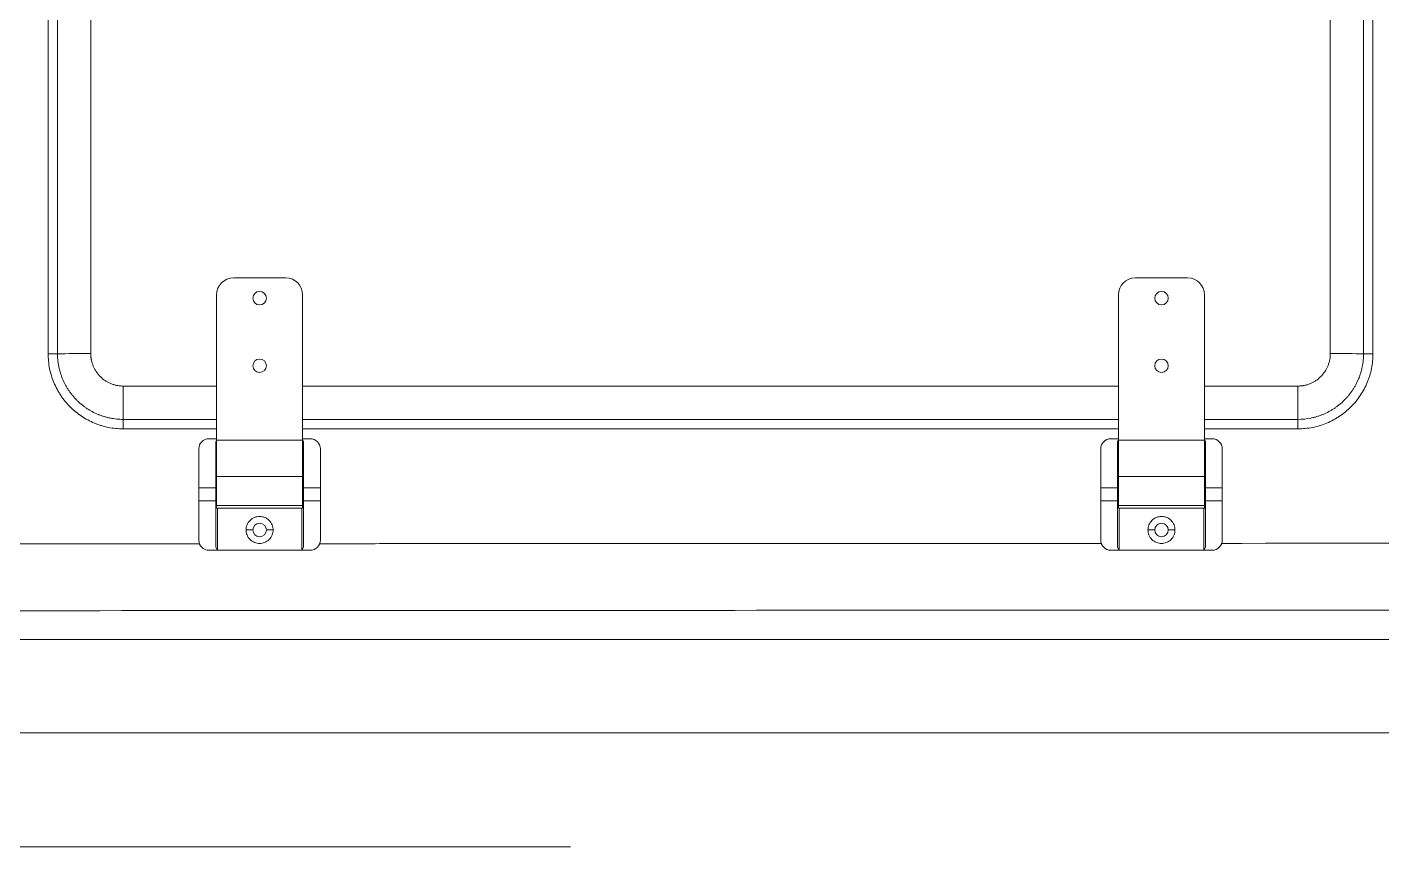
# Model space of a CAD drawing. Header units: millimetres. Extents: x 744 to 5705, y 930 to 4879.
# Drawn here: x 2400 to 2801.2, y 1896.1 to 2138.7 of the extents above; entities that cross this region are included whole.
import ezdxf

# ---------------------------------------------------------------- set-up
doc = ezdxf.new("R2010")
doc.units = ezdxf.units.MM
doc.header["$MEASUREMENT"] = 0

msp = doc.modelspace()

# ---------------------------------------------------------------- linework, layer by layer
at = {"color": 7, "linetype": 'Continuous', "lineweight": 15, "true_color": 0xffffff}
for p, q in [((2406.2, 2269.98), (2406.2, 2042.05)), ((2408.97, 2270.01), (2408.97, 2042.08)), ((2418.82, 2270.02), (2418.82, 2042.09)), ((2785.94, 2042.09), (2785.94, 2270.02)), ((2795.79, 2042.08), (2795.79, 2270.01)), ((2798.56, 2042.05), (2798.56, 2269.98)), ((2461.07, 2064.5), (2476.57, 2064.5)), ((2728.19, 2064.5), (2743.69, 2064.5)), ((2456.07, 2016.5), (2456.07, 2059.5)), ((2481.57, 2059.5), (2481.57, 2016.5)), ((2723.19, 2016.5), (2723.19, 2059.5)), ((2748.69, 2059.5), (2748.69, 2016.5)), ((2408.97, 2042.08), (2406.2, 2042.05)), ((2795.79, 2042.08), (2798.56, 2042.05)), ((2428.41, 2032.5), (2428.41, 2022.63)), ((2776.35, 2032.5), (2776.35, 2022.63)), ((2428.41, 2022.63), (2428.41, 2019.83)), ((2776.35, 2022.63), (2776.35, 2019.83)), ((2428.41, 2019.83), (2456.07, 2019.83)), ((2481.57, 2019.83), (2723.19, 2019.83)), ((2748.69, 2019.83), (2776.35, 2019.83)), ((2453.82, 2016.9), (2456.07, 2016.9)), ((2456.07, 2016.45), (2455.82, 2015.99)), ((2455.82, 2002.33), (2455.82, 2015.99)), ((2456.07, 2016.5), (2481.57, 2016.5)), ((2456.07, 2005.77), (2456.07, 2016.5)), ((2481.57, 2016.9), (2483.82, 2016.9)), ((2481.57, 2016.5), (2481.57, 2005.77)), ((2481.57, 2016.45), (2481.82, 2015.99)), ((2481.82, 2015.99), (2481.82, 2002.33)), ((2720.94, 2016.9), (2723.19, 2016.9)), ((2723.19, 2016.45), (2722.94, 2015.99)), ((2722.94, 2002.33), (2722.94, 2015.99)), ((2723.19, 2016.5), (2748.69, 2016.5)), ((2723.19, 2005.77), (2723.19, 2016.5)), ((2748.69, 2016.9), (2750.94, 2016.9)), ((2748.69, 2016.5), (2748.69, 2005.77)), ((2748.69, 2016.45), (2748.94, 2015.99)), ((2748.94, 2015.99), (2748.94, 2002.33)), ((2450.82, 2002.33), (2450.82, 2013.9)), ((2486.82, 2013.9), (2486.82, 2002.33)), ((2717.94, 2002.33), (2717.94, 2013.9)), ((2753.94, 2013.9), (2753.94, 2002.33)), ((2450.82, 1998.48), (2450.82, 2002.33)), ((2450.82, 2002.33), (2455.82, 2002.33)), ((2456.07, 2002.9), (2455.82, 2002.9)), ((2455.82, 1998.48), (2455.82, 2002.33)), ((2456.07, 1997.11), (2456.07, 2005.77)), ((2456.07, 2005.77), (2481.57, 2005.77)), ((2481.57, 2005.77), (2481.57, 1997.11)), ((2481.82, 2002.9), (2481.57, 2002.9)), ((2486.82, 2002.33), (2481.82, 2002.33)), ((2481.82, 2002.33), (2481.82, 1998.48)), ((2486.82, 2002.33), (2486.82, 1998.48)), ((2717.94, 2002.33), (2722.94, 2002.33)), ((2717.94, 1998.48), (2717.94, 2002.33)), ((2723.19, 2002.9), (2722.94, 2002.9)), ((2722.94, 1998.48), (2722.94, 2002.33)), ((2723.19, 1997.11), (2723.19, 2005.77)), ((2723.19, 2005.77), (2748.69, 2005.77)), ((2748.69, 2005.77), (2748.69, 1997.11)), ((2748.94, 2002.9), (2748.69, 2002.9)), ((2748.94, 2002.33), (2748.94, 1998.48)), ((2753.94, 2002.33), (2748.94, 2002.33)), ((2753.94, 2002.33), (2753.94, 1998.48)), ((2450.82, 1986.9), (2450.82, 1998.48)), ((2450.82, 1998.48), (2455.82, 1998.48)), ((2455.82, 1984.81), (2455.82, 1998.48)), ((2481.82, 1998.48), (2481.82, 1984.81)), ((2486.82, 1998.48), (2481.82, 1998.48)), ((2486.82, 1998.48), (2486.82, 1986.9)), ((2717.94, 1986.9), (2717.94, 1998.48)), ((2717.94, 1998.48), (2722.94, 1998.48)), ((2722.94, 1984.81), (2722.94, 1998.48)), ((2748.94, 1998.48), (2748.94, 1984.81)), ((2753.94, 1998.48), (2748.94, 1998.48)), ((2753.94, 1998.48), (2753.94, 1986.9)), ((2455.82, 1997.9), (2456.07, 1997.9)), ((2456.07, 1996.4), (2456.07, 1997.11)), ((2456.07, 1997.11), (2481.57, 1997.11)), ((2456.07, 1996.4), (2481.57, 1996.4)), ((2456.32, 1996.4), (2456.32, 1983.9)), ((2481.32, 1983.9), (2481.32, 1996.4)), ((2481.57, 1997.9), (2481.82, 1997.9)), ((2481.57, 1997.11), (2481.57, 1996.4)), ((2722.94, 1997.9), (2723.19, 1997.9)), ((2723.19, 1996.4), (2723.19, 1997.11)), ((2723.19, 1997.11), (2748.69, 1997.11)), ((2723.19, 1996.4), (2748.69, 1996.4)), ((2723.44, 1996.4), (2723.44, 1983.9)), ((2748.44, 1983.9), (2748.44, 1996.4)), ((2748.69, 1997.9), (2748.94, 1997.9)), ((2748.69, 1997.11), (2748.69, 1996.4)), ((2466.82, 1989.9), (2464.82, 1989.9)), ((2472.82, 1989.9), (2470.82, 1989.9)), ((2733.94, 1989.9), (2731.94, 1989.9)), ((2739.94, 1989.9), (2737.94, 1989.9)), ((2456.32, 1983.9), (2453.82, 1983.9)), ((2455.82, 1984.81), (2456.32, 1983.9)), ((2481.32, 1983.9), (2456.32, 1983.9)), ((2481.82, 1984.81), (2481.32, 1983.9)), ((2483.82, 1983.9), (2481.32, 1983.9)), ((2723.44, 1983.9), (2720.94, 1983.9)), ((2722.94, 1984.81), (2723.44, 1983.9)), ((2748.44, 1983.9), (2723.44, 1983.9)), ((2748.94, 1984.81), (2748.44, 1983.9)), ((2750.94, 1983.9), (2748.44, 1983.9)), ((2192.36, 1957.53), (2828.88, 1957.53))]:
    msp.add_line(p, q, dxfattribs=at)
at = {"color": 8, "linetype": 'Continuous', "lineweight": 15, "true_color": 0x808080}
for p, q in [((2428.41, 2032.5), (2456.07, 2032.5)), ((2481.57, 2032.5), (2723.19, 2032.5)), ((2748.69, 2032.5), (2776.35, 2032.5)), ((2428.41, 2022.63), (2456.07, 2022.63)), ((2481.57, 2022.63), (2723.19, 2022.63)), ((2748.69, 2022.63), (2776.35, 2022.63)), ((2926.41, 1929.89), (2194.21, 1929.89)), ((2196.46, 1896.11), (2560.89, 1896.11))]:
    msp.add_line(p, q, dxfattribs=at)
at = {"color": 7, "linetype": 'Continuous', "lineweight": 15, "true_color": 0xffffff}
for points in [[(2418.82, 2042.09), (2417.08, 2042.09), (2415.4, 2042.09), (2413.82, 2042.09), (2412.39, 2042.09), (2411.16, 2042.08), (2410.16, 2042.08), (2409.42, 2042.08), (2408.97, 2042.08)], [(2785.94, 2042.09), (2787.68, 2042.09), (2789.36, 2042.09), (2790.94, 2042.09), (2792.37, 2042.09), (2793.6, 2042.08), (2794.6, 2042.08), (2795.34, 2042.08), (2795.79, 2042.08)]]:
    msp.add_lwpolyline(points, dxfattribs=at)
at = {"color": 8, "linetype": 'Continuous', "lineweight": 15, "true_color": 0x808080}
msp.add_lwpolyline([(2753.65, 1985.94), (2759.7, 1985.94), (2766.73, 1985.95), (2772.5, 1985.95), (2778.31, 1985.95), (2802.89, 1985.95), (2808.87, 1985.95)], dxfattribs=at)
at = {"color": 7, "linetype": 'Continuous', "lineweight": 15, "true_color": 0xffffff}
for centre in [(2468.82, 2058.5), (2735.94, 2058.5), (2468.82, 2038.5), (2735.94, 2038.5)]:
    msp.add_circle(centre, 2, dxfattribs=at)
for centre, radius, start, end in [((2461.07, 2059.5), 5, 90, 180), ((2476.57, 2059.5), 5, 0, 90), ((2728.19, 2059.5), 5, 90, 180), ((2743.69, 2059.5), 5, 0, 90), ((2468.82, 2058.5), 2, 0.0001, 179.9999), ((2468.82, 2058.49), 2, 0.0001, 179.9999), ((2735.94, 2058.5), 2, 0.0001, 179.9999), ((2468.82, 2038.5), 2, 0.0001, 179.9999), ((2735.94, 2038.5), 2, 0.0001, 179.9999), ((2453.82, 2013.9), 3, 90, 180), ((2483.82, 2013.9), 3, 0, 90), ((2720.94, 2013.9), 3, 90, 180), ((2750.94, 2013.9), 3, 0, 90), ((2468.82, 1989.9), 2, 360, 180), ((2735.94, 1989.9), 2, 0, 180), ((2453.82, 1986.9), 3, 180, 270), ((2468.82, 1989.9), 2, 180, 0), ((2483.82, 1986.9), 3, 270, 0), ((2720.94, 1986.9), 3, 180, 270), ((2735.94, 1989.9), 2, 180, 0), ((2750.94, 1986.9), 3, 270, 0)]:
    msp.add_arc(centre, radius, start, end, dxfattribs=at)
for points, knots in [([(2406.2, 2042.05), (2406.2, 2041.32), (2406.23, 2040.59), (2406.38, 2039.13), (2406.48, 2038.41), (2406.91, 2036.26), (2407.34, 2034.87), (2408.17, 2032.87), (2408.48, 2032.21), (2409, 2031.24), (2409.18, 2030.93), (2409.55, 2030.3), (2409.75, 2029.99), (2410.76, 2028.48), (2411.68, 2027.36), (2412.96, 2026.08), (2413.22, 2025.83), (2413.77, 2025.34), (2414.04, 2025.1), (2414.89, 2024.4), (2415.47, 2023.97), (2417.28, 2022.77), (2418.56, 2022.08), (2420.25, 2021.38), (2420.59, 2021.25), (2421.28, 2021.01), (2421.62, 2020.89), (2422.66, 2020.58), (2423.37, 2020.4), (2424.78, 2020.12), (2425.5, 2020.01), (2426.95, 2019.87), (2427.68, 2019.83), (2428.41, 2019.83)], [0, 0, 0, 0, 0.0625, 0.0625, 0.125, 0.125, 0.25, 0.25, 0.3125, 0.3125, 0.34375, 0.34375, 0.375, 0.375, 0.5, 0.5, 0.53125, 0.53125, 0.5625, 0.5625, 0.625, 0.625, 0.75, 0.75, 0.78125, 0.78125, 0.8125, 0.8125, 0.875, 0.875, 0.9375, 0.9375, 1, 1, 1, 1]), ([(2408.97, 2042.08), (2408.97, 2040.81), (2409.1, 2039.52), (2409.37, 2038.14), (2409.41, 2037.98), (2409.48, 2037.67), (2409.51, 2037.52), (2409.63, 2037.06), (2409.71, 2036.75), (2409.85, 2036.29), (2409.9, 2036.14), (2410, 2035.84), (2410.05, 2035.69), (2410.21, 2035.23), (2410.33, 2034.93), (2410.69, 2034.05), (2410.96, 2033.48), (2411.34, 2032.78), (2411.41, 2032.64), (2411.57, 2032.36), (2411.65, 2032.23), (2411.89, 2031.82), (2412.06, 2031.56), (2412.33, 2031.15), (2412.41, 2031.03), (2412.6, 2030.77), (2412.69, 2030.64), (2412.97, 2030.25), (2413.17, 2030), (2413.79, 2029.25), (2414.22, 2028.78), (2414.88, 2028.11), (2415.11, 2027.89), (2415.58, 2027.46), (2415.82, 2027.26), (2416.31, 2026.85), (2416.56, 2026.66), (2417.07, 2026.28), (2417.33, 2026.1), (2417.73, 2025.83), (2417.86, 2025.74), (2418.13, 2025.57), (2418.27, 2025.49), (2418.68, 2025.24), (2418.96, 2025.08), (2419.81, 2024.63), (2420.38, 2024.36), (2421.03, 2024.09), (2421.11, 2024.06), (2421.26, 2024), (2421.33, 2023.97), (2421.55, 2023.88), (2421.7, 2023.83), (2422.14, 2023.67), (2422.44, 2023.57), (2422.9, 2023.43), (2423.05, 2023.39), (2423.36, 2023.3), (2423.52, 2023.26), (2423.98, 2023.14), (2424.3, 2023.07), (2424.92, 2022.95), (2425.23, 2022.89), (2425.87, 2022.8), (2426.18, 2022.76), (2427.14, 2022.66), (2427.78, 2022.63), (2428.41, 2022.63)], [0, 0, 0, 0, 0.125, 0.125, 0.140625, 0.140625, 0.15625, 0.15625, 0.1875, 0.1875, 0.203125, 0.203125, 0.21875, 0.21875, 0.25, 0.25, 0.3125, 0.3125, 0.328125, 0.328125, 0.34375, 0.34375, 0.375, 0.375, 0.390625, 0.390625, 0.40625, 0.40625, 0.4375, 0.4375, 0.5, 0.5, 0.53125, 0.53125, 0.5625, 0.5625, 0.59375, 0.59375, 0.625, 0.625, 0.640625, 0.640625, 0.65625, 0.65625, 0.6875, 0.6875, 0.75, 0.75, 0.757812, 0.757812, 0.765625, 0.765625, 0.78125, 0.78125, 0.8125, 0.8125, 0.828125, 0.828125, 0.84375, 0.84375, 0.875, 0.875, 0.90625, 0.90625, 0.9375, 0.9375, 1, 1, 1, 1]), ([(2418.82, 2042.09), (2418.82, 2041.99), (2418.82, 2041.78), (2418.84, 2041.46), (2418.86, 2041.15), (2418.9, 2040.84), (2418.94, 2040.53), (2419.04, 2040.01), (2419.22, 2039.3), (2419.53, 2038.41), (2419.94, 2037.56), (2420.58, 2036.48), (2421.58, 2035.26), (2422.8, 2034.26), (2423.88, 2033.62), (2424.73, 2033.21), (2425.62, 2032.9), (2426.43, 2032.69), (2427.16, 2032.57), (2427.78, 2032.51), (2428.2, 2032.5), (2428.41, 2032.5)], [0, 0, 0, 0, 0.020867, 0.041684, 0.062474, 0.08326, 0.104062, 0.124905, 0.187503, 0.250113, 0.312374, 0.374673, 0.499801, 0.624289, 0.686806, 0.749368, 0.811865, 0.874407, 0.91627, 0.958074, 1, 1, 1, 1]), ([(2776.35, 2032.5), (2776.45, 2032.5), (2776.66, 2032.5), (2776.97, 2032.51), (2777.29, 2032.54), (2777.6, 2032.58), (2777.91, 2032.62), (2778.42, 2032.71), (2779.13, 2032.89), (2780.02, 2033.21), (2780.87, 2033.61), (2781.95, 2034.26), (2783.17, 2035.26), (2784.17, 2036.48), (2784.82, 2037.55), (2785.22, 2038.4), (2785.54, 2039.29), (2785.75, 2040.11), (2785.86, 2040.83), (2785.93, 2041.46), (2785.94, 2041.88), (2785.94, 2042.09)], [0, 0, 0, 0, 0.020867, 0.041684, 0.062474, 0.08326, 0.104062, 0.124905, 0.187503, 0.250113, 0.312374, 0.374673, 0.499801, 0.624289, 0.686806, 0.749368, 0.811865, 0.874407, 0.91627, 0.958074, 1, 1, 1, 1]), ([(2776.35, 2022.63), (2777.62, 2022.63), (2778.9, 2022.76), (2780.28, 2023.04), (2780.44, 2023.07), (2780.75, 2023.14), (2780.9, 2023.17), (2781.36, 2023.29), (2781.67, 2023.37), (2782.13, 2023.51), (2782.28, 2023.56), (2782.59, 2023.66), (2782.74, 2023.71), (2783.19, 2023.87), (2783.49, 2023.99), (2784.37, 2024.35), (2784.95, 2024.63), (2785.64, 2025), (2785.78, 2025.08), (2786.06, 2025.23), (2786.2, 2025.31), (2786.6, 2025.55), (2786.87, 2025.72), (2787.27, 2025.99), (2787.4, 2026.08), (2787.66, 2026.26), (2787.79, 2026.35), (2788.17, 2026.64), (2788.43, 2026.84), (2789.17, 2027.45), (2789.65, 2027.88), (2790.31, 2028.54), (2790.53, 2028.78), (2790.96, 2029.25), (2791.17, 2029.49), (2791.57, 2029.97), (2791.77, 2030.23), (2792.14, 2030.73), (2792.33, 2030.99), (2792.59, 2031.39), (2792.68, 2031.53), (2792.85, 2031.8), (2792.94, 2031.93), (2793.18, 2032.34), (2793.34, 2032.62), (2793.79, 2033.47), (2794.07, 2034.05), (2794.34, 2034.7), (2794.37, 2034.77), (2794.43, 2034.92), (2794.45, 2034.99), (2794.54, 2035.21), (2794.59, 2035.36), (2794.75, 2035.81), (2794.85, 2036.1), (2794.99, 2036.57), (2795.04, 2036.72), (2795.12, 2037.02), (2795.16, 2037.18), (2795.28, 2037.64), (2795.35, 2037.96), (2795.48, 2038.58), (2795.53, 2038.9), (2795.62, 2039.53), (2795.66, 2039.85), (2795.76, 2040.8), (2795.79, 2041.44), (2795.79, 2042.08)], [0, 0, 0, 0, 0.125, 0.125, 0.140625, 0.140625, 0.15625, 0.15625, 0.1875, 0.1875, 0.203125, 0.203125, 0.21875, 0.21875, 0.25, 0.25, 0.3125, 0.3125, 0.328125, 0.328125, 0.34375, 0.34375, 0.375, 0.375, 0.390625, 0.390625, 0.40625, 0.40625, 0.4375, 0.4375, 0.5, 0.5, 0.53125, 0.53125, 0.5625, 0.5625, 0.59375, 0.59375, 0.625, 0.625, 0.640625, 0.640625, 0.65625, 0.65625, 0.6875, 0.6875, 0.75, 0.75, 0.757813, 0.757813, 0.765625, 0.765625, 0.78125, 0.78125, 0.8125, 0.8125, 0.828125, 0.828125, 0.84375, 0.84375, 0.875, 0.875, 0.90625, 0.90625, 0.9375, 0.9375, 1, 1, 1, 1]), ([(2776.35, 2019.83), (2777.08, 2019.83), (2777.81, 2019.87), (2779.26, 2020.01), (2779.99, 2020.12), (2782.14, 2020.55), (2783.52, 2020.97), (2785.53, 2021.81), (2786.19, 2022.12), (2787.15, 2022.63), (2787.47, 2022.81), (2788.1, 2023.19), (2788.41, 2023.39), (2789.91, 2024.4), (2791.03, 2025.31), (2792.32, 2026.6), (2792.57, 2026.86), (2793.06, 2027.4), (2793.3, 2027.68), (2793.99, 2028.53), (2794.42, 2029.11), (2795.63, 2030.92), (2796.31, 2032.19), (2797.01, 2033.88), (2797.14, 2034.23), (2797.39, 2034.91), (2797.5, 2035.26), (2797.82, 2036.3), (2798, 2037), (2798.28, 2038.42), (2798.38, 2039.14), (2798.53, 2040.58), (2798.56, 2041.32), (2798.56, 2042.05)], [0, 0, 0, 0, 0.0625, 0.0625, 0.125, 0.125, 0.25, 0.25, 0.3125, 0.3125, 0.34375, 0.34375, 0.375, 0.375, 0.5, 0.5, 0.53125, 0.53125, 0.5625, 0.5625, 0.625, 0.625, 0.75, 0.75, 0.78125, 0.78125, 0.8125, 0.8125, 0.875, 0.875, 0.9375, 0.9375, 1, 1, 1, 1]), ([(2450.82, 2002.63), (2450.82, 2002.62), (2450.82, 2002.61), (2450.82, 2002.48), (2450.82, 2002.42), (2450.82, 2002.39), (2450.82, 2002.38), (2450.82, 2002.37), (2450.82, 2002.37), (2450.82, 2002.37), (2450.82, 2002.37), (2450.82, 2002.37), (2450.82, 2002.37), (2450.82, 2002.37), (2450.82, 2002.37), (2450.82, 2002.37), (2450.82, 2002.37), (2450.82, 2002.3), (2450.82, 2002.21), (2450.82, 2002.12)], [0, 0, 0, 0, 0.4624862, 0.5970202, 0.6642954, 0.6979352, 0.7147556, 0.7231659, 0.7273711, 0.7294737, 0.730525, 0.7310507, 0.7313135, 0.7314449, 0.7315106, 0.7315435, 0.7315599, 0.7315681, 1, 1, 1, 1]), ([(2486.82, 2000.59), (2486.82, 2000.6), (2486.82, 2000.91), (2486.82, 2001.28), (2486.82, 2001.62), (2486.82, 2001.72), (2486.82, 2001.77), (2486.82, 2001.8), (2486.82, 2001.81), (2486.82, 2001.82), (2486.82, 2001.82), (2486.82, 2001.82), (2486.82, 2001.82), (2486.82, 2001.82), (2486.82, 2001.82), (2486.82, 2001.82), (2486.82, 2001.82), (2486.82, 2001.82), (2486.82, 2001.93), (2486.82, 2002.24), (2486.82, 2002.52), (2486.82, 2002.65), (2486.82, 2002.64), (2486.82, 2002.64)], [0, 0, 0, 0, 0.0078691, 0.2741346, 0.3378122, 0.3696549, 0.3855773, 0.3935387, 0.3975195, 0.3995099, 0.4005051, 0.4010027, 0.4012515, 0.4013759, 0.4014381, 0.4014692, 0.4014848, 0.4014926, 0.4014964, 0.5285556, 0.7832238, 0.9204887, 1, 1, 1, 1]), ([(2717.94, 2002.65), (2717.94, 2002.65), (2717.94, 2002.65), (2717.94, 2002.64), (2717.94, 2002.61), (2717.94, 2002.57), (2717.94, 2002.5), (2717.94, 2002.4), (2717.94, 2002.25), (2717.94, 2002.05), (2717.94, 2001.83), (2717.94, 2001.58), (2717.94, 2001.25), (2717.94, 2000.9), (2717.94, 2000.62), (2717.94, 2000.22), (2717.94, 1999.68), (2717.94, 1999.07), (2717.94, 1998.72), (2717.94, 1998.52), (2717.94, 1998.43), (2717.94, 1998.34), (2717.94, 1998.28), (2717.94, 1998.22), (2717.94, 1998.18), (2717.94, 1998.16), (2717.94, 1998.16), (2717.94, 1998.15)], [0, 0, 0, 0, 0.020045, 0.04009, 0.060135, 0.090147, 0.120151, 0.152893, 0.185272, 0.250232, 0.282974, 0.315353, 0.380313, 0.440352, 0.470242, 0.500384, 0.609632, 0.698342, 0.787057, 0.813676, 0.840295, 0.866914, 0.893533, 0.92015, 0.946768, 0.973384, 1, 1, 1, 1]), ([(2753.94, 1998.15), (2753.94, 1998.15), (2753.94, 1998.16), (2753.94, 1998.17), (2753.94, 1998.2), (2753.94, 1998.24), (2753.94, 1998.31), (2753.94, 1998.4), (2753.94, 1998.56), (2753.94, 1998.75), (2753.94, 1998.98), (2753.94, 1999.23), (2753.94, 1999.56), (2753.94, 1999.91), (2753.94, 2000.19), (2753.94, 2000.59), (2753.94, 2001.13), (2753.94, 2001.73), (2753.94, 2002.09), (2753.94, 2002.28), (2753.94, 2002.38), (2753.94, 2002.46), (2753.94, 2002.53), (2753.94, 2002.59), (2753.94, 2002.62), (2753.94, 2002.65), (2753.94, 2002.65), (2753.94, 2002.65)], [0, 0, 0, 0, 0.0200454, 0.0400901, 0.0601354, 0.0901468, 0.1201508, 0.1528929, 0.1852718, 0.2502318, 0.2829738, 0.3153528, 0.3803128, 0.4403522, 0.4702422, 0.5003837, 0.6096323, 0.698342, 0.7870572, 0.8136762, 0.8402952, 0.866914, 0.8935325, 0.9201505, 0.9467678, 0.9733844, 1, 1, 1, 1]), ([(2486.82, 1998.95), (2486.82, 1998.99), (2486.82, 1999.06), (2486.82, 1999.18), (2486.82, 1999.32), (2486.82, 1999.49), (2486.82, 1999.62), (2486.82, 1999.69)], [0, 0, 0, 0, 0.166845, 0.333685, 0.50053, 0.750296, 1, 1, 1, 1]), ([(2486.82, 1998.16), (2486.82, 1998.16), (2486.82, 1998.19), (2486.82, 1998.29), (2486.82, 1998.39)], [0, 0, 0, 0, 0.0659142, 1, 1, 1, 1]), ([(2472.82, 1989.9), (2472.82, 1990.38), (2472.73, 1990.88), (2472.34, 1991.87), (2472.04, 1992.34), (2471.26, 1993.12), (2470.78, 1993.43), (2469.8, 1993.82), (2469.29, 1993.9), (2468.35, 1993.9), (2467.84, 1993.82), (2466.85, 1993.43), (2466.38, 1993.12), (2465.6, 1992.34), (2465.29, 1991.87), (2464.91, 1990.88), (2464.82, 1990.38), (2464.82, 1989.9)], [0, 0, 0, 0, 0.125, 0.125, 0.25, 0.25, 0.375, 0.375, 0.5, 0.5, 0.625, 0.625, 0.75, 0.75, 0.875, 0.875, 1, 1, 1, 1]), ([(2739.94, 1989.9), (2739.94, 1990.38), (2739.85, 1990.88), (2739.47, 1991.87), (2739.16, 1992.34), (2738.38, 1993.12), (2737.91, 1993.43), (2736.92, 1993.82), (2736.41, 1993.9), (2735.47, 1993.9), (2734.96, 1993.82), (2733.98, 1993.43), (2733.5, 1993.12), (2732.72, 1992.34), (2732.42, 1991.87), (2732.03, 1990.88), (2731.94, 1990.38), (2731.94, 1989.9)], [0, 0, 0, 0, 0.125, 0.125, 0.25, 0.25, 0.375, 0.375, 0.5, 0.5, 0.625, 0.625, 0.75, 0.75, 0.875, 0.875, 1, 1, 1, 1]), ([(2464.82, 1989.9), (2464.82, 1989.43), (2464.91, 1988.92), (2465.29, 1987.94), (2465.6, 1987.47), (2466.38, 1986.68), (2466.85, 1986.38), (2467.84, 1985.99), (2468.35, 1985.9), (2469.29, 1985.9), (2469.8, 1985.99), (2470.78, 1986.38), (2471.26, 1986.68), (2472.04, 1987.47), (2472.34, 1987.94), (2472.73, 1988.92), (2472.82, 1989.43), (2472.82, 1989.9)], [0, 0, 0, 0, 0.125, 0.125, 0.25, 0.25, 0.375, 0.375, 0.5, 0.5, 0.625, 0.625, 0.75, 0.75, 0.875, 0.875, 1, 1, 1, 1]), ([(2731.94, 1989.9), (2731.94, 1989.43), (2732.03, 1988.92), (2732.42, 1987.94), (2732.72, 1987.47), (2733.5, 1986.68), (2733.98, 1986.38), (2734.96, 1985.99), (2735.47, 1985.9), (2736.41, 1985.9), (2736.92, 1985.99), (2737.91, 1986.38), (2738.38, 1986.68), (2739.16, 1987.47), (2739.47, 1987.94), (2739.85, 1988.92), (2739.94, 1989.43), (2739.94, 1989.9)], [0, 0, 0, 0, 0.125, 0.125, 0.25, 0.25, 0.375, 0.375, 0.5, 0.5, 0.625, 0.625, 0.75, 0.75, 0.875, 0.875, 1, 1, 1, 1])]:
    msp.add_open_spline(points, degree=3, knots=knots, dxfattribs=at)
at = {"color": 8, "linetype": 'Continuous', "lineweight": 15, "true_color": 0x808080}
for points, knots in [([(2450.82, 1998.16), (2450.82, 1998.16), (2450.82, 1998.15), (2450.82, 1998.24), (2450.82, 1998.45), (2450.82, 1998.76), (2450.82, 1998.95)], [0, 0, 0, 0, 0.0978349, 0.3327631, 0.5679659, 1, 1, 1, 1]), ([(2348.43, 1985.74), (2351.14, 1985.74), (2357.31, 1985.74), (2370.86, 1985.76), (2389.32, 1985.77), (2412.15, 1985.79), (2432.82, 1985.81), (2445.9, 1985.81), (2451.14, 1985.82)], [0, 0, 0, 0, 0.079106, 0.180009, 0.396013, 0.618231, 0.846664, 1, 1, 1, 1]), ([(2486.5, 1985.84), (2493.29, 1985.84), (2512.65, 1985.86), (2545.03, 1985.87), (2584.1, 1985.89), (2624.5, 1985.91), (2662.46, 1985.92), (2693.85, 1985.93), (2711.32, 1985.93), (2718.23, 1985.93)], [0, 0, 0, 0, 0.08784, 0.25067, 0.419262, 0.593615, 0.77373, 0.910574, 1, 1, 1, 1]), ([(2190.68, 1965.66), (2243.86, 1965.76), (2435.34, 1966.12), (2642.58, 1966.13), (2796.63, 1966.14), (2812.38, 1966.14)], [0, 0, 0, 0, 0.256621, 0.924, 1, 1, 1, 1])]:
    msp.add_open_spline(points, degree=3, knots=knots, dxfattribs=at)

doc.saveas('drawing.dxf')
